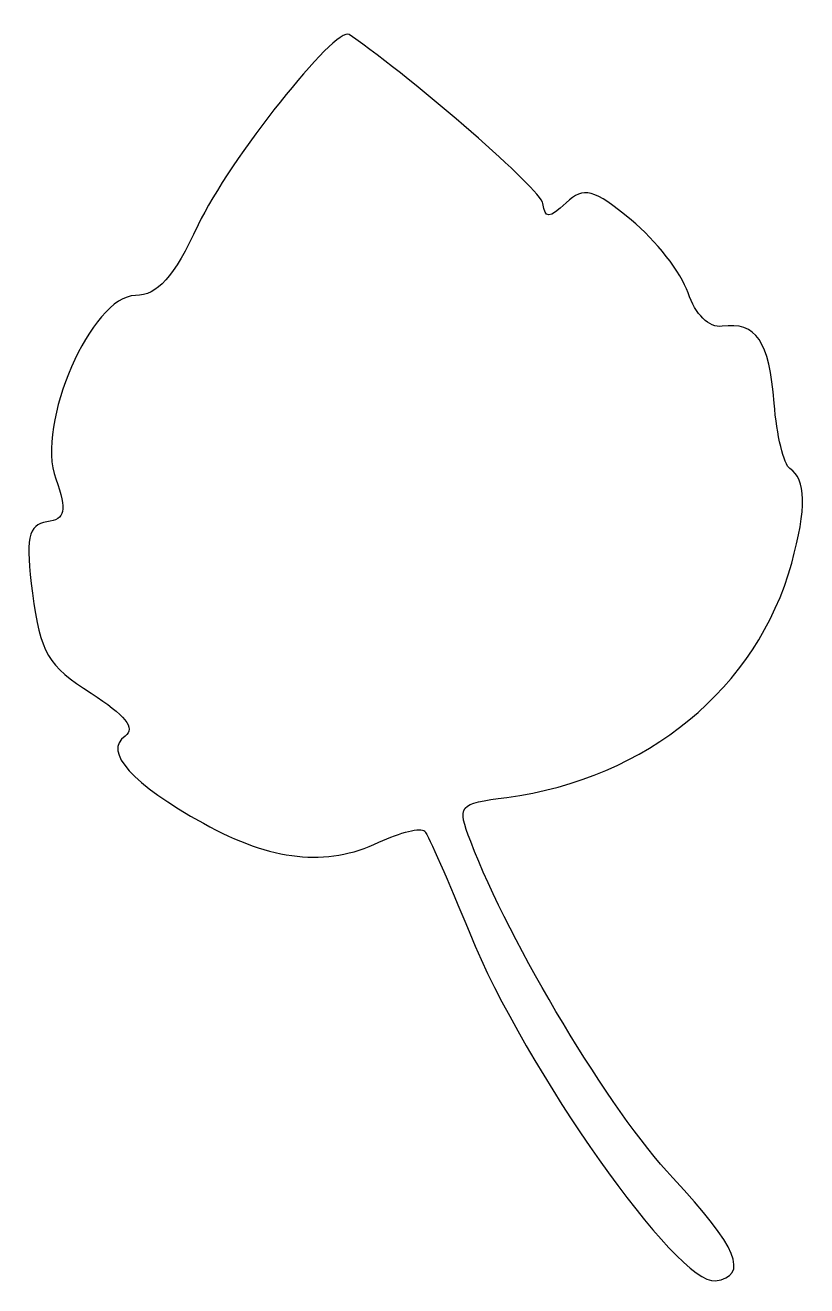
# Model space of a CAD drawing. Header units: centimetres. Extents: x -11.9 to -1.4, y -13.6 to 3.4.
import ezdxf

# ---------------------------------------------------------------- set-up
doc = ezdxf.new("R2010")
doc.units = ezdxf.units.CM
doc.header["$MEASUREMENT"] = 0
doc.layers.add('Layer 1', color=7, linetype='Continuous')

msp = doc.modelspace()

# ---------------------------------------------------------------- linework, layer by layer
at = {"layer": 'Layer 1'}
msp.add_open_spline([(-1.56774, -3.84312), (-2.03206, -5.53199), (-3.51692, -6.75449), (-5.40934, -7.00596), (-5.40934, -7.00596), (-6.07014, -7.09377), (-6.08514, -7.11214), (-5.89736, -7.60355), (-5.89736, -7.60355), (-5.36588, -8.9944), (-4.01712, -11.2405), (-3.17187, -12.14234), (-3.17187, -12.14234), (-2.29929, -13.07332), (-2.13504, -13.47145), (-2.59817, -13.53299), (-2.59817, -13.53299), (-3.10242, -13.6), (-5.16391, -10.67996), (-5.91139, -8.8399), (-5.91139, -8.8399), (-6.19682, -8.13728), (-6.46995, -7.51757), (-6.51834, -7.46276), (-6.51834, -7.46276), (-6.56673, -7.40796), (-6.84464, -7.47539), (-7.13593, -7.6126), (-7.13593, -7.6126), (-7.84554, -7.94688), (-8.57946, -7.86742), (-9.50379, -7.35623), (-9.50379, -7.35623), (-10.46617, -6.82399), (-10.85794, -6.38782), (-10.56101, -6.17918), (-10.56101, -6.17918), (-10.41476, -6.07641), (-10.55936, -5.8928), (-11.01647, -5.60082), (-11.01647, -5.60082), (-11.60392, -5.2256), (-11.70127, -5.05971), (-11.80878, -4.25069), (-11.80878, -4.25069), (-11.90683, -3.51277), (-11.86815, -3.31994), (-11.61529, -3.28634), (-11.61529, -3.28634), (-11.36299, -3.25281), (-11.33898, -3.13584), (-11.49627, -2.70633), (-11.49627, -2.70633), (-11.76709, -1.9668), (-11.01536, -0.23796), (-10.41938, -0.22967), (-10.41938, -0.22967), (-10.11636, -0.22545), (-9.91087, 0.00627), (-9.57338, 0.72429), (-9.57338, 0.72429), (-9.16658, 1.58979), (-7.7155, 3.41906), (-7.53538, 3.29346), (-7.53538, 3.29346), (-6.60776, 2.64656), (-4.94746, 1.19616), (-4.92289, 1.01125), (-4.92289, 1.01125), (-4.89545, 0.80474), (-4.84372, 0.80646), (-4.60928, 1.02168), (-4.60928, 1.02168), (-4.36885, 1.24241), (-4.24259, 1.20897), (-3.73, 0.78877), (-3.73, 0.78877), (-3.4008, 0.51892), (-3.05717, 0.07703), (-2.96637, -0.19319), (-2.96637, -0.19319), (-2.86775, -0.4867), (-2.68283, -0.66876), (-2.50706, -0.6454), (-2.50706, -0.6454), (-2.04312, -0.58375), (-1.87161, -0.83721), (-1.80416, -1.68414), (-1.80416, -1.68414), (-1.76967, -2.1171), (-1.67373, -2.5146), (-1.59095, -2.56747), (-1.59095, -2.56747), (-1.37145, -2.70767), (-1.36426, -3.10301), (-1.56774, -3.84312)], degree=3, knots=[0, 0, 0, 0, 0.04, 0.04, 0.04, 0.04, 0.08, 0.08, 0.08, 0.08, 0.12, 0.12, 0.12, 0.12, 0.16, 0.16, 0.16, 0.16, 0.2, 0.2, 0.2, 0.2, 0.24, 0.24, 0.24, 0.24, 0.28, 0.28, 0.28, 0.28, 0.32, 0.32, 0.32, 0.32, 0.36, 0.36, 0.36, 0.36, 0.4, 0.4, 0.4, 0.4, 0.44, 0.44, 0.44, 0.44, 0.48, 0.48, 0.48, 0.48, 0.52, 0.52, 0.52, 0.52, 0.56, 0.56, 0.56, 0.56, 0.6, 0.6, 0.6, 0.6, 0.64, 0.64, 0.64, 0.64, 0.68, 0.68, 0.68, 0.68, 0.72, 0.72, 0.72, 0.72, 0.76, 0.76, 0.76, 0.76, 0.8, 0.8, 0.8, 0.8, 0.84, 0.84, 0.84, 0.84, 0.88, 0.88, 0.88, 0.88, 0.92, 0.92, 0.92, 0.92, 1, 1, 1, 1], dxfattribs=at)

doc.saveas('drawing.dxf')
